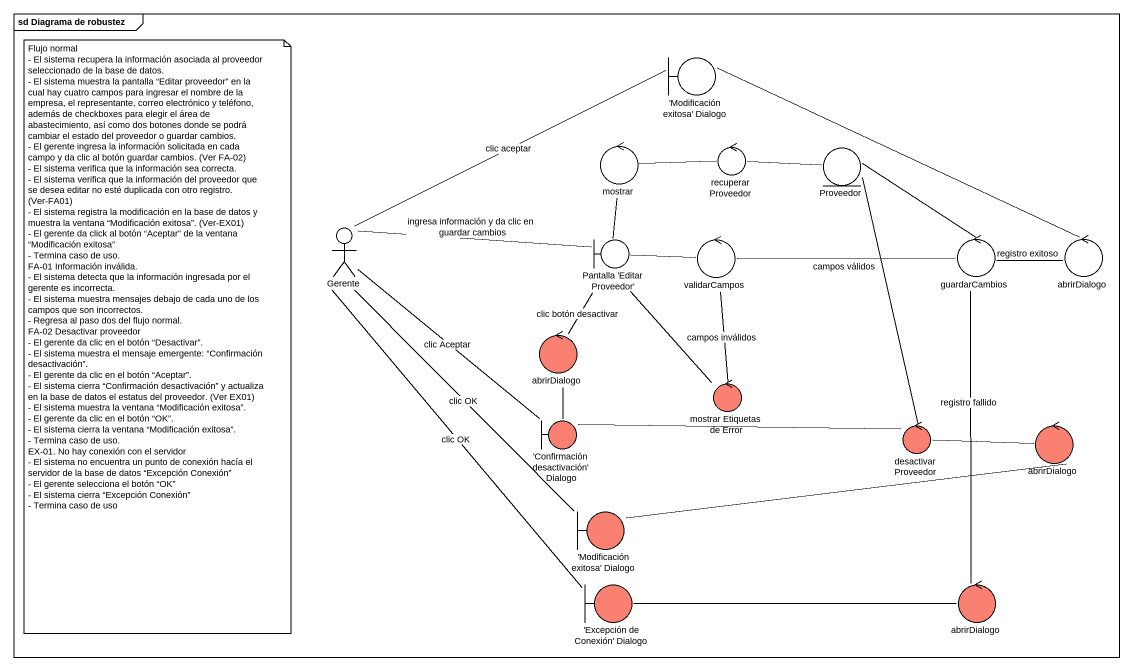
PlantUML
@startuml
mainframe sd Diagrama de robustez
boundary "'Modificación exitosa' Dialogo" as Modificación_exitosa_Dialogo
control mostrar
control recuperarProveedor
entity Proveedor
actor Gerente
boundary "Pantalla 'Editar Proveedor'" as Pantalla_Editar_Proveedor
control validarCampos
control guardarCambios
control abrirDialogo
control "abrirDialogo" as abrirDialogo_2 #FA8072
control "mostrar Etiquetas de Error" as mostrar_Etiquetas_de_Error #FA8072
boundary "'Confirmación desactivación' Dialogo" as Confirmación_desactivación #FA8072
control desactivarProveedor #FA8072
control "abrirDialogo" as abrirDialogo_3 #FA8072
boundary "'Modificación exitosa' Dialogo" as Modificación_exitosa_Dialogo_2 #FA8072
boundary "'Excepción de Conexión' Dialogo" as Excepción_de_Conexión #FA8072
control "abrirDialogo" as abrirDialogo_4 #FA8072
Modificación_exitosa_Dialogo -left- Gerente : clic aceptar
mostrar -- Pantalla_Editar_Proveedor
recuperarProveedor -left- mostrar
Proveedor -left- recuperarProveedor
Pantalla_Editar_Proveedor -left- Gerente : ingresa información y da clic en guardar cambios
Pantalla_Editar_Proveedor -right- validarCampos
Pantalla_Editar_Proveedor -- abrirDialogo_2 : clic botón desactivar
validarCampos -right- guardarCambios : campos válidos
validarCampos -- mostrar_Etiquetas_de_Error : campos inválidos
guardarCambios -up- Proveedor
guardarCambios -right- abrirDialogo : registro exitoso
guardarCambios -- abrirDialogo_4 : registro fallido
abrirDialogo -left- Modificación_exitosa_Dialogo
abrirDialogo_2 -- Confirmación_desactivación
mostrar_Etiquetas_de_Error -up- Pantalla_Editar_Proveedor
Confirmación_desactivación -up- Gerente : clic Aceptar
Confirmación_desactivación -right- desactivarProveedor
desactivarProveedor -up- Proveedor
desactivarProveedor -right- abrirDialogo_3
abrirDialogo_3 -left- Modificación_exitosa_Dialogo_2
Modificación_exitosa_Dialogo_2 -up- Gerente : clic OK
Excepción_de_Conexión -up- Gerente : clic OK
Excepción_de_Conexión -right- abrirDialogo_4
note as N1
  Flujo normal
  - El sistema recupera la información asociada al proveedor seleccionado de la base de datos.
  - El sistema muestra la pantalla “Editar proveedor” en la cual hay cuatro campos para ingresar el nombre de la empresa, el representante, correo electrónico y teléfono, además de checkboxes para elegir el área de abastecimiento, así como dos botones donde se podrá cambiar el estado del proveedor o guardar cambios.
  - El gerente ingresa la información solicitada en cada campo y da clic al botón guardar cambios. (Ver FA-02)
  - El sistema verifica que la información sea correcta.
  - El sistema verifica que la información del proveedor que se desea editar no esté duplicada con otro registro. (Ver-FA01)
  - El sistema registra la modificación en la base de datos y muestra la ventana “Modificación exitosa”. (Ver-EX01)
  - El gerente da click al botón “Aceptar” de la ventana “Modificación exitosa”
  - Termina caso de uso.
  FA-01 Información inválida.
  - El sistema detecta que la información ingresada por el gerente es incorrecta.
  - El sistema muestra mensajes debajo de cada uno de los campos que son incorrectos.
  - Regresa al paso dos del flujo normal.
  FA-02 Desactivar proveedor
  - El gerente da clic en el botón “Desactivar”.
  - El sistema muestra el mensaje emergente: “Confirmación desactivación”.
  - El gerente da clic en el botón “Aceptar”.
  - El sistema cierra “Confirmación desactivación” y actualiza en la base de datos el estatus del proveedor. (Ver EX01)
  - El sistema muestra la ventana “Modificación exitosa”.
  - El gerente da clic en el botón “OK”.
  - El sistema cierra la ventana “Modificación exitosa”.
  - Termina caso de uso.
  EX-01. No hay conexión con el servidor
  - El sistema no encuentra un punto de conexión hacía el servidor de la base de datos “Excepción Conexión”
  - El gerente selecciona el botón “OK”
  - El sistema cierra “Excepción Conexión”
  - Termina caso de uso
end note
@enduml
